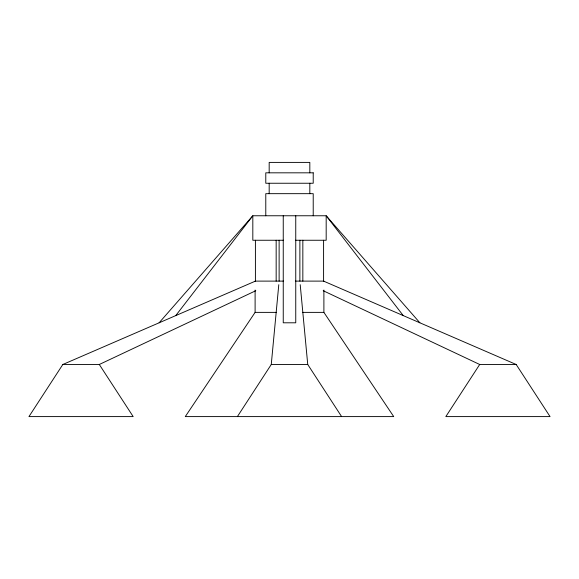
<?xml version="1.0" encoding="UTF-8"?>
<svg xmlns="http://www.w3.org/2000/svg" width="579" height="579" viewBox="0 0 579 579"><rect width="100%" height="100%" fill="white"/><g stroke="black" fill="none" stroke-linecap="round" stroke-linejoin="round"><path stroke-width="0.87" d="M237.39 416.598L271.262 364.488L278.788 284.694M62.822 364.488L28.95 416.598L133.17 416.598L99.298 364.488L62.822 364.488L255.411 281.112L255.411 240.256M516.178 364.488L479.701 364.488L445.83 416.598L550.05 416.598L516.178 364.488L323.589 281.112L323.589 240.256M255.107 290.043L255.107 312.378L185.28 416.598L393.72 416.598L323.893 312.378L323.893 290.043M175.755 315.591L252.82 215.764L326.18 215.764L419.884 322.8M159.116 322.8L252.82 215.764L252.82 240.256L283.594 240.256M99.298 364.488L255.788 290.716M295.406 240.256L326.18 240.256L326.18 215.764L403.245 315.591M255.107 281.112L283.594 281.112M295.406 281.112L323.893 281.112M255.107 312.378L276.451 312.378M302.549 312.378L323.893 312.378M271.262 364.488L307.738 364.488L341.61 416.598M323.212 290.716L479.701 364.488M300.212 284.694L307.738 364.488M313.217 215.764L313.217 193.668L265.783 193.668L265.783 215.764M309.823 172.824L309.823 162.402L269.177 162.402L269.177 172.824M309.823 183.246L309.823 193.668M302.839 240.256L302.839 281.112M299.879 240.256L299.879 281.112M295.753 215.764L295.753 322.8L283.247 322.8L283.247 215.764M279.121 240.256L279.121 281.112M276.161 240.256L276.161 281.112M269.177 183.246L269.177 193.668M313.217 172.824L265.783 172.824L265.783 183.246L313.217 183.246L313.217 172.824"/></g></svg>
